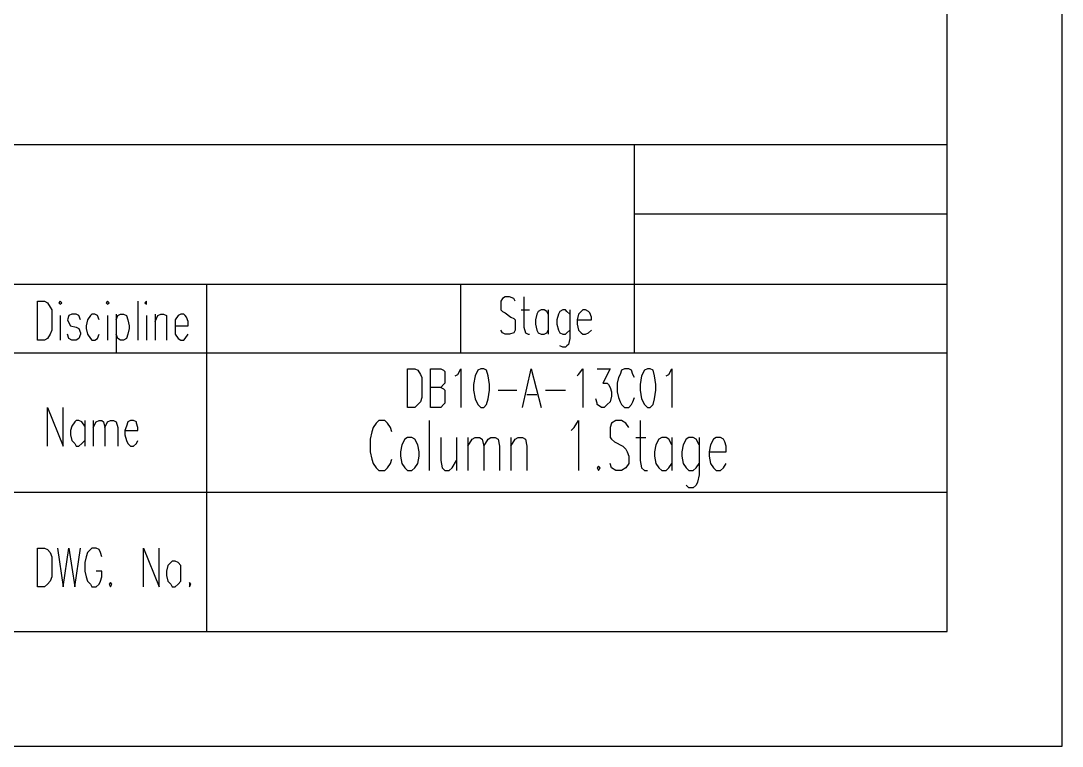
# Model space of a CAD drawing. Extents: x 0.3 to 16.2, y 0.3 to 22.9.
# Drawn here: x 13.832 to 16.25, y 0.287 to 1.971 of the extents above; entities that cross this region are included whole.
import ezdxf

# ---------------------------------------------------------------- set-up
doc = ezdxf.new("R2010")
doc.units = 0
doc.header["$MEASUREMENT"] = 0
doc.linetypes.add('AUSGEZOGEN', pattern=[0])
doc.layers.get('0').update_dxf_attribs({"linetype": 'AUSGEZOGEN'})

msp = doc.modelspace()

# ---------------------------------------------------------------- linework, layer by layer
for points in [[(0.28, 0.2867), (16.25, 0.2867), (16.25, 0.2867), (16.25, 22.8967), (16.25, 22.8967), (0.28, 22.8967), (0.28, 22.8967), (0.28, 0.2867), (0.28, 0.2867)], [(0.95, 0.5533), (15.9833, 0.5533), (15.9833, 0.5533), (15.9833, 22.63), (15.9833, 22.63), (0.95, 22.63), (0.95, 22.63), (0.95, 0.5533), (0.95, 0.5533)], [(15.9833, 0.5533), (15.9833, 2.33), (15.9833, 2.33), (15.9833, 2.0067)], [(15.9833, 2.0067), (11.1433, 2.0067), (11.1433, 2.0067), (11.1433, 0.5533), (11.1433, 0.5533), (15.9833, 0.5533), (15.9833, 0.5533), (15.9833, 2.0067), (15.9833, 2.0067)], [(15.9833, 1.6833), (11.1433, 1.6833)], [(15.2567, 1.36), (15.2567, 1.6833)], [(15.2567, 1.5233), (15.9833, 1.5233)], [(12.5933, 1.36), (15.9833, 1.36)], [(14.2633, 0.5533), (14.2633, 1.36)], [(14.8533, 1.2), (14.8533, 1.36)], [(15.2567, 1.2), (15.2567, 1.36)], [(13.87, 1.23), (13.87, 1.32), (13.87, 1.32), (13.8867, 1.32), (13.8867, 1.32), (13.8933, 1.3167), (13.8933, 1.3167), (13.9, 1.3067), (13.9, 1.3067), (13.9033, 1.3), (13.9033, 1.3), (13.9033, 1.2533), (13.9033, 1.2533), (13.9, 1.2433), (13.9, 1.2433), (13.8933, 1.2333), (13.8933, 1.2333), (13.8867, 1.23), (13.8867, 1.23), (13.87, 1.23), (13.87, 1.23)], [(13.92, 1.3167), (13.9233, 1.3133), (13.9233, 1.3133), (13.9267, 1.3167), (13.9267, 1.3167), (13.9233, 1.32), (13.9233, 1.32), (13.92, 1.3167), (13.92, 1.3167)], [(14.03, 1.3167), (14.0333, 1.3133), (14.0333, 1.3133), (14.0367, 1.3167), (14.0367, 1.3167), (14.0333, 1.32), (14.0333, 1.32), (14.03, 1.3167), (14.03, 1.3167)], [(14.1033, 1.32), (14.1033, 1.23)], [(14.12, 1.3167), (14.1233, 1.3133), (14.1233, 1.3133), (14.1233, 1.32), (14.1233, 1.32), (14.12, 1.3167), (14.12, 1.3167)], [(14.98, 1.32), (14.9767, 1.3267), (14.9767, 1.3267), (14.9667, 1.33), (14.9667, 1.33), (14.9567, 1.33), (14.9567, 1.33), (14.95, 1.3267), (14.95, 1.3267), (14.9467, 1.32), (14.9467, 1.32), (14.9467, 1.3), (14.9467, 1.3), (14.95, 1.2967), (14.95, 1.2967), (14.9567, 1.2933), (14.9567, 1.2933), (14.97, 1.2833), (14.97, 1.2833), (14.9767, 1.28), (14.9767, 1.28), (14.98, 1.2767), (14.98, 1.2767), (14.98, 1.2533), (14.98, 1.2533), (14.9767, 1.2467), (14.9767, 1.2467), (14.9667, 1.2433), (14.9667, 1.2433), (14.9567, 1.2433), (14.9567, 1.2433), (14.95, 1.2467), (14.95, 1.2467), (14.9467, 1.2533)], [(15, 1.33), (15, 1.26), (15, 1.26), (15.0033, 1.2467), (15.0033, 1.2467), (15.01, 1.2433), (15.01, 1.2433), (15.0133, 1.2433)], [(13.9233, 1.2867), (13.9233, 1.23)], [(13.97, 1.2767), (13.9667, 1.2867), (13.9667, 1.2867), (13.96, 1.29), (13.96, 1.29), (13.95, 1.29), (13.95, 1.29), (13.9433, 1.2867), (13.9433, 1.2867), (13.94, 1.2767), (13.94, 1.2767), (13.9433, 1.27), (13.9433, 1.27), (13.9467, 1.2633), (13.9467, 1.2633), (13.96, 1.26), (13.96, 1.26), (13.9667, 1.2567), (13.9667, 1.2567), (13.97, 1.2467), (13.97, 1.2467), (13.97, 1.2433), (13.97, 1.2433), (13.9667, 1.2333), (13.9667, 1.2333), (13.96, 1.23), (13.96, 1.23), (13.95, 1.23), (13.95, 1.23), (13.9433, 1.2333), (13.9433, 1.2333), (13.94, 1.2433)], [(14.0133, 1.2767), (14.01, 1.2867), (14.01, 1.2867), (14.0033, 1.29), (14.0033, 1.29), (13.9967, 1.29), (13.9967, 1.29), (13.9933, 1.2867), (13.9933, 1.2867), (13.9867, 1.2767), (13.9867, 1.2767), (13.9833, 1.2633), (13.9833, 1.2633), (13.9833, 1.2567), (13.9833, 1.2567), (13.9867, 1.2433), (13.9867, 1.2433), (13.9933, 1.2333), (13.9933, 1.2333), (13.9967, 1.23), (13.9967, 1.23), (14.0033, 1.23), (14.0033, 1.23), (14.01, 1.2333), (14.01, 1.2333), (14.0133, 1.2433)], [(14.0333, 1.2867), (14.0333, 1.23)], [(14.0533, 1.29), (14.0533, 1.2)], [(14.0533, 1.2767), (14.0567, 1.2867), (14.0567, 1.2867), (14.0633, 1.29), (14.0633, 1.29), (14.07, 1.29), (14.07, 1.29), (14.0767, 1.2867), (14.0767, 1.2867), (14.08, 1.2767), (14.08, 1.2767), (14.0833, 1.2633), (14.0833, 1.2633), (14.0833, 1.2567), (14.0833, 1.2567), (14.08, 1.2433), (14.08, 1.2433), (14.0767, 1.2333), (14.0767, 1.2333), (14.07, 1.23), (14.07, 1.23), (14.0633, 1.23), (14.0633, 1.23), (14.0567, 1.2333), (14.0567, 1.2333), (14.0533, 1.2433)], [(14.1233, 1.2867), (14.1233, 1.23)], [(14.1433, 1.29), (14.1433, 1.23)], [(14.1433, 1.2733), (14.15, 1.2867), (14.15, 1.2867), (14.1567, 1.29), (14.1567, 1.29), (14.1633, 1.29), (14.1633, 1.29), (14.17, 1.2867), (14.17, 1.2867), (14.17, 1.23)], [(14.19, 1.2633), (14.22, 1.2633), (14.22, 1.2633), (14.22, 1.2733), (14.22, 1.2733), (14.2167, 1.2833), (14.2167, 1.2833), (14.2133, 1.2867), (14.2133, 1.2867), (14.21, 1.29), (14.21, 1.29), (14.2033, 1.29), (14.2033, 1.29), (14.1967, 1.2867), (14.1967, 1.2867), (14.19, 1.2767), (14.19, 1.2767), (14.19, 1.2433), (14.19, 1.2433), (14.1967, 1.2333), (14.1967, 1.2333), (14.2033, 1.23), (14.2033, 1.23), (14.21, 1.23), (14.21, 1.23), (14.2133, 1.2333), (14.2133, 1.2333), (14.22, 1.2433)], [(14.9933, 1.3), (15.0133, 1.3)], [(15.0567, 1.29), (15.0533, 1.2967), (15.0533, 1.2967), (15.0467, 1.3), (15.0467, 1.3), (15.04, 1.3), (15.04, 1.3), (15.0333, 1.2967), (15.0333, 1.2967), (15.03, 1.29), (15.03, 1.29), (15.0267, 1.2767), (15.0267, 1.2767), (15.0267, 1.2667), (15.0267, 1.2667), (15.03, 1.2533), (15.03, 1.2533), (15.0333, 1.2467), (15.0333, 1.2467), (15.04, 1.2433), (15.04, 1.2433), (15.0467, 1.2433), (15.0467, 1.2433), (15.0533, 1.2467), (15.0533, 1.2467), (15.0567, 1.2533)], [(15.0567, 1.3), (15.0567, 1.2433)], [(15.1067, 1.29), (15.1, 1.2967), (15.1, 1.2967), (15.0967, 1.3), (15.0967, 1.3), (15.09, 1.3), (15.09, 1.3), (15.0833, 1.2967), (15.0833, 1.2967), (15.08, 1.29), (15.08, 1.29), (15.0767, 1.2767), (15.0767, 1.2767), (15.0767, 1.2667), (15.0767, 1.2667), (15.08, 1.2533), (15.08, 1.2533), (15.0833, 1.2467), (15.0833, 1.2467), (15.09, 1.2433), (15.09, 1.2433), (15.0967, 1.2433), (15.0967, 1.2433), (15.1, 1.2467), (15.1, 1.2467), (15.1067, 1.2533)], [(15.1067, 1.3), (15.1067, 1.2333), (15.1067, 1.2333), (15.1033, 1.22), (15.1033, 1.22), (15.1, 1.2167), (15.1, 1.2167), (15.0967, 1.2133), (15.0967, 1.2133), (15.09, 1.2133), (15.09, 1.2133), (15.0833, 1.2167)], [(15.1233, 1.2767), (15.1567, 1.2767), (15.1567, 1.2767), (15.1567, 1.2833), (15.1567, 1.2833), (15.1533, 1.2933), (15.1533, 1.2933), (15.15, 1.2967), (15.15, 1.2967), (15.1433, 1.3), (15.1433, 1.3), (15.1367, 1.3), (15.1367, 1.3), (15.1333, 1.2967), (15.1333, 1.2967), (15.1267, 1.29), (15.1267, 1.29), (15.1233, 1.2767), (15.1233, 1.2767), (15.1233, 1.2667), (15.1233, 1.2667), (15.1267, 1.2533), (15.1267, 1.2533), (15.1333, 1.2467), (15.1333, 1.2467), (15.1367, 1.2433), (15.1367, 1.2433), (15.1433, 1.2433), (15.1433, 1.2433), (15.15, 1.2467), (15.15, 1.2467), (15.1567, 1.2533)], [(11.1433, 1.2), (15.9833, 1.2)], [(14.73, 1.0733), (14.73, 1.1633), (14.73, 1.1633), (14.7467, 1.1633), (14.7467, 1.1633), (14.7533, 1.16), (14.7533, 1.16), (14.76, 1.15), (14.76, 1.15), (14.7633, 1.1433), (14.7633, 1.1433), (14.7633, 1.0967), (14.7633, 1.0967), (14.76, 1.0867), (14.76, 1.0867), (14.7533, 1.08), (14.7533, 1.08), (14.7467, 1.0733), (14.7467, 1.0733), (14.73, 1.0733), (14.73, 1.0733)], [(14.7833, 1.0733), (14.7833, 1.1633), (14.7833, 1.1633), (14.8067, 1.1633), (14.8067, 1.1633), (14.8133, 1.16), (14.8133, 1.16), (14.8167, 1.1567), (14.8167, 1.1567), (14.8167, 1.13), (14.8167, 1.13), (14.8133, 1.1267), (14.8133, 1.1267), (14.8067, 1.12), (14.8067, 1.12), (14.7833, 1.12)], [(14.84, 1.1467), (14.8467, 1.15), (14.8467, 1.15), (14.8533, 1.1633), (14.8533, 1.1633), (14.8533, 1.0733)], [(14.9, 1.1633), (14.8933, 1.16), (14.8933, 1.16), (14.8867, 1.1467), (14.8867, 1.1467), (14.8833, 1.1267), (14.8833, 1.1267), (14.8833, 1.1133), (14.8833, 1.1133), (14.8867, 1.0933), (14.8867, 1.0933), (14.8933, 1.08), (14.8933, 1.08), (14.9, 1.0733), (14.9, 1.0733), (14.9067, 1.0733), (14.9067, 1.0733), (14.9133, 1.08), (14.9133, 1.08), (14.9167, 1.0933), (14.9167, 1.0933), (14.92, 1.1133), (14.92, 1.1133), (14.92, 1.1267), (14.92, 1.1267), (14.9167, 1.1467), (14.9167, 1.1467), (14.9133, 1.16), (14.9133, 1.16), (14.9067, 1.1633), (14.9067, 1.1633), (14.9, 1.1633), (14.9, 1.1633)], [(14.9967, 1.0733), (15.0167, 1.1633), (15.0167, 1.1633), (15.04, 1.0733)], [(15.1233, 1.1467), (15.1267, 1.15), (15.1267, 1.15), (15.1367, 1.1633), (15.1367, 1.1633), (15.1367, 1.0733)], [(15.17, 1.1633), (15.2, 1.1633), (15.2, 1.1633), (15.1833, 1.13), (15.1833, 1.13), (15.1933, 1.13), (15.1933, 1.13), (15.1967, 1.1267), (15.1967, 1.1267), (15.2, 1.12), (15.2, 1.12), (15.2033, 1.11), (15.2033, 1.11), (15.2033, 1.1), (15.2033, 1.1), (15.2, 1.0867), (15.2, 1.0867), (15.1933, 1.08), (15.1933, 1.08), (15.1867, 1.0733), (15.1867, 1.0733), (15.18, 1.0733), (15.18, 1.0733), (15.17, 1.08), (15.17, 1.08), (15.17, 1.0833), (15.17, 1.0833), (15.1667, 1.0933)], [(15.2567, 1.1433), (15.2533, 1.15), (15.2533, 1.15), (15.25, 1.16), (15.25, 1.16), (15.2433, 1.1633), (15.2433, 1.1633), (15.2333, 1.1633), (15.2333, 1.1633), (15.2267, 1.16), (15.2267, 1.16), (15.2233, 1.15), (15.2233, 1.15), (15.22, 1.1433), (15.22, 1.1433), (15.2167, 1.13), (15.2167, 1.13), (15.2167, 1.11), (15.2167, 1.11), (15.22, 1.0967), (15.22, 1.0967), (15.2233, 1.0867), (15.2233, 1.0867), (15.2267, 1.08), (15.2267, 1.08), (15.2333, 1.0733), (15.2333, 1.0733), (15.2433, 1.0733), (15.2433, 1.0733), (15.25, 1.08), (15.25, 1.08), (15.2533, 1.0867), (15.2533, 1.0867), (15.2567, 1.0967)], [(15.2867, 1.1633), (15.28, 1.16), (15.28, 1.16), (15.2733, 1.1467), (15.2733, 1.1467), (15.27, 1.1267), (15.27, 1.1267), (15.27, 1.1133), (15.27, 1.1133), (15.2733, 1.0933), (15.2733, 1.0933), (15.28, 1.08), (15.28, 1.08), (15.2867, 1.0733), (15.2867, 1.0733), (15.2933, 1.0733), (15.2933, 1.0733), (15.3, 1.08), (15.3, 1.08), (15.3033, 1.0933), (15.3033, 1.0933), (15.3067, 1.1133), (15.3067, 1.1133), (15.3067, 1.1267), (15.3067, 1.1267), (15.3033, 1.1467), (15.3033, 1.1467), (15.3, 1.16), (15.3, 1.16), (15.2933, 1.1633), (15.2933, 1.1633), (15.2867, 1.1633), (15.2867, 1.1633)], [(15.33, 1.1467), (15.3367, 1.15), (15.3367, 1.15), (15.3433, 1.1633), (15.3433, 1.1633), (15.3433, 1.0733)], [(14.8067, 1.12), (14.8133, 1.1167), (14.8133, 1.1167), (14.8167, 1.1133), (14.8167, 1.1133), (14.8167, 1.0833), (14.8167, 1.0833), (14.8133, 1.08), (14.8133, 1.08), (14.8067, 1.0733), (14.8067, 1.0733), (14.7833, 1.0733)], [(14.94, 1.1133), (14.9833, 1.1133)], [(15.05, 1.1133), (15.0967, 1.1133)], [(15.0067, 1.1033), (15.03, 1.1033)], [(13.8933, 0.9833), (13.8933, 1.0733), (13.8933, 1.0733), (13.93, 0.9833), (13.93, 0.9833), (13.93, 1.0733)], [(13.98, 1.03), (13.9733, 1.04), (13.9733, 1.04), (13.9667, 1.0433), (13.9667, 1.0433), (13.96, 1.0433), (13.96, 1.0433), (13.9567, 1.04), (13.9567, 1.04), (13.95, 1.03), (13.95, 1.03), (13.9467, 1.02), (13.9467, 1.02), (13.9467, 1.01), (13.9467, 1.01), (13.95, 0.9967), (13.95, 0.9967), (13.9567, 0.99), (13.9567, 0.99), (13.96, 0.9833), (13.96, 0.9833), (13.9667, 0.9833), (13.9667, 0.9833), (13.9733, 0.99), (13.9733, 0.99), (13.98, 0.9967)], [(13.98, 1.0433), (13.98, 0.9833)], [(14, 1.0433), (14, 0.9833)], [(14, 1.0267), (14.0067, 1.04), (14.0067, 1.04), (14.0133, 1.0433), (14.0133, 1.0433), (14.02, 1.0433), (14.02, 1.0433), (14.0233, 1.04), (14.0233, 1.04), (14.0267, 1.0267), (14.0267, 1.0267), (14.0267, 0.9833)], [(14.0267, 1.0267), (14.0333, 1.04), (14.0333, 1.04), (14.04, 1.0433), (14.04, 1.0433), (14.0467, 1.0433), (14.0467, 1.0433), (14.0533, 1.04), (14.0533, 1.04), (14.0567, 1.0267), (14.0567, 1.0267), (14.0567, 0.9833)], [(14.0733, 1.02), (14.1033, 1.02), (14.1033, 1.02), (14.1033, 1.0267), (14.1033, 1.0267), (14.1, 1.0367), (14.1, 1.0367), (14.1, 1.04), (14.1, 1.04), (14.0933, 1.0433), (14.0933, 1.0433), (14.0867, 1.0433), (14.0867, 1.0433), (14.08, 1.04), (14.08, 1.04), (14.0767, 1.03), (14.0767, 1.03), (14.0733, 1.02), (14.0733, 1.02), (14.0733, 1.01), (14.0733, 1.01), (14.0767, 0.9967), (14.0767, 0.9967), (14.08, 0.99), (14.08, 0.99), (14.0867, 0.9833), (14.0867, 0.9833), (14.0933, 0.9833), (14.0933, 0.9833), (14.1, 0.99), (14.1, 0.99), (14.1033, 0.9967)], [(14.6933, 1.0167), (14.69, 1.0267), (14.69, 1.0267), (14.6833, 1.0367), (14.6833, 1.0367), (14.6767, 1.0433), (14.6767, 1.0433), (14.6633, 1.0433), (14.6633, 1.0433), (14.6567, 1.0367), (14.6567, 1.0367), (14.65, 1.0267), (14.65, 1.0267), (14.6467, 1.0167), (14.6467, 1.0167), (14.6433, 1), (14.6433, 1), (14.6433, 0.97), (14.6433, 0.97), (14.6467, 0.9533), (14.6467, 0.9533), (14.65, 0.9433), (14.65, 0.9433), (14.6567, 0.9333), (14.6567, 0.9333), (14.6633, 0.9267), (14.6633, 0.9267), (14.6767, 0.9267), (14.6767, 0.9267), (14.6833, 0.9333), (14.6833, 0.9333), (14.69, 0.9433), (14.69, 0.9433), (14.6933, 0.9533)], [(14.78, 1.0433), (14.78, 0.9267)], [(15.11, 1.02), (15.1167, 1.0267), (15.1167, 1.0267), (15.1267, 1.0433), (15.1267, 1.0433), (15.1267, 0.9267)], [(15.2433, 1.0267), (15.2367, 1.0367), (15.2367, 1.0367), (15.2267, 1.0433), (15.2267, 1.0433), (15.2133, 1.0433), (15.2133, 1.0433), (15.2033, 1.0367), (15.2033, 1.0367), (15.2, 1.0267), (15.2, 1.0267), (15.2, 1.0033), (15.2, 1.0033), (15.2033, 1), (15.2033, 1), (15.21, 0.9933), (15.21, 0.9933), (15.23, 0.9833), (15.23, 0.9833), (15.2367, 0.9767), (15.2367, 0.9767), (15.24, 0.97), (15.24, 0.97), (15.2433, 0.96), (15.2433, 0.96), (15.2433, 0.9433), (15.2433, 0.9433), (15.2367, 0.9333), (15.2367, 0.9333), (15.2267, 0.9267), (15.2267, 0.9267), (15.2133, 0.9267), (15.2133, 0.9267), (15.2033, 0.9333), (15.2033, 0.9333), (15.2, 0.9433)], [(15.27, 1.0433), (15.27, 0.95), (15.27, 0.95), (15.2733, 0.9333), (15.2733, 0.9333), (15.28, 0.9267), (15.28, 0.9267), (15.2867, 0.9267)], [(14.73, 1.0033), (14.7233, 1), (14.7233, 1), (14.7167, 0.9867), (14.7167, 0.9867), (14.7133, 0.97), (14.7133, 0.97), (14.7133, 0.96), (14.7133, 0.96), (14.7167, 0.9433), (14.7167, 0.9433), (14.7233, 0.9333), (14.7233, 0.9333), (14.73, 0.9267), (14.73, 0.9267), (14.74, 0.9267), (14.74, 0.9267), (14.7467, 0.9333), (14.7467, 0.9333), (14.7533, 0.9433), (14.7533, 0.9433), (14.7567, 0.96), (14.7567, 0.96), (14.7567, 0.97), (14.7567, 0.97), (14.7533, 0.9867), (14.7533, 0.9867), (14.7467, 1), (14.7467, 1), (14.74, 1.0033), (14.74, 1.0033), (14.73, 1.0033), (14.73, 1.0033)], [(14.8067, 1.0033), (14.8067, 0.95), (14.8067, 0.95), (14.81, 0.9333), (14.81, 0.9333), (14.8167, 0.9267), (14.8167, 0.9267), (14.8267, 0.9267), (14.8267, 0.9267), (14.8333, 0.9333), (14.8333, 0.9333), (14.8433, 0.95)], [(14.8433, 1.0033), (14.8433, 0.9267)], [(14.87, 1.0033), (14.87, 0.9267)], [(14.87, 0.9833), (14.88, 1), (14.88, 1), (14.8867, 1.0033), (14.8867, 1.0033), (14.8967, 1.0033), (14.8967, 1.0033), (14.9033, 1), (14.9033, 1), (14.9067, 0.9833), (14.9067, 0.9833), (14.9067, 0.9267)], [(14.9067, 0.9833), (14.9167, 1), (14.9167, 1), (14.9233, 1.0033), (14.9233, 1.0033), (14.9333, 1.0033), (14.9333, 1.0033), (14.94, 1), (14.94, 1), (14.9433, 0.9833), (14.9433, 0.9833), (14.9433, 0.9267)], [(14.97, 1.0033), (14.97, 0.9267)], [(14.97, 0.9833), (14.98, 1), (14.98, 1), (14.9867, 1.0033), (14.9867, 1.0033), (14.9967, 1.0033), (14.9967, 1.0033), (15.0033, 1), (15.0033, 1), (15.0067, 0.9833), (15.0067, 0.9833), (15.0067, 0.9267)], [(15.26, 1.0033), (15.2833, 1.0033)], [(15.3433, 0.9867), (15.3367, 1), (15.3367, 1), (15.33, 1.0033), (15.33, 1.0033), (15.32, 1.0033), (15.32, 1.0033), (15.3133, 1), (15.3133, 1), (15.3067, 0.9867), (15.3067, 0.9867), (15.3033, 0.97), (15.3033, 0.97), (15.3033, 0.96), (15.3033, 0.96), (15.3067, 0.9433), (15.3067, 0.9433), (15.3133, 0.9333), (15.3133, 0.9333), (15.32, 0.9267), (15.32, 0.9267), (15.33, 0.9267), (15.33, 0.9267), (15.3367, 0.9333), (15.3367, 0.9333), (15.3433, 0.9433)], [(15.3433, 1.0033), (15.3433, 0.9267)], [(15.4067, 0.9867), (15.4, 1), (15.4, 1), (15.3933, 1.0033), (15.3933, 1.0033), (15.3833, 1.0033), (15.3833, 1.0033), (15.3767, 1), (15.3767, 1), (15.37, 0.9867), (15.37, 0.9867), (15.3667, 0.97), (15.3667, 0.97), (15.3667, 0.96), (15.3667, 0.96), (15.37, 0.9433), (15.37, 0.9433), (15.3767, 0.9333), (15.3767, 0.9333), (15.3833, 0.9267), (15.3833, 0.9267), (15.3933, 0.9267), (15.3933, 0.9267), (15.4, 0.9333), (15.4, 0.9333), (15.4067, 0.9433)], [(15.4067, 1.0033), (15.4067, 0.9167), (15.4067, 0.9167), (15.4033, 0.9), (15.4033, 0.9), (15.4, 0.8933), (15.4, 0.8933), (15.3933, 0.8867), (15.3933, 0.8867), (15.3833, 0.8867), (15.3833, 0.8867), (15.3767, 0.8933)], [(15.43, 0.97), (15.47, 0.97), (15.47, 0.97), (15.47, 0.9833), (15.47, 0.9833), (15.4667, 0.9933), (15.4667, 0.9933), (15.4633, 1), (15.4633, 1), (15.4567, 1.0033), (15.4567, 1.0033), (15.4467, 1.0033), (15.4467, 1.0033), (15.44, 1), (15.44, 1), (15.4333, 0.9867), (15.4333, 0.9867), (15.43, 0.97), (15.43, 0.97), (15.43, 0.96), (15.43, 0.96), (15.4333, 0.9433), (15.4333, 0.9433), (15.44, 0.9333), (15.44, 0.9333), (15.4467, 0.9267), (15.4467, 0.9267), (15.4567, 0.9267), (15.4567, 0.9267), (15.4633, 0.9333), (15.4633, 0.9333), (15.47, 0.9433)], [(15.1733, 0.9367), (15.17, 0.9333), (15.17, 0.9333), (15.1733, 0.9267), (15.1733, 0.9267), (15.1767, 0.9333), (15.1767, 0.9333), (15.1733, 0.9367), (15.1733, 0.9367)], [(11.1433, 0.8767), (15.9833, 0.8767)], [(13.87, 0.6567), (13.87, 0.7467), (13.87, 0.7467), (13.8867, 0.7467), (13.8867, 0.7467), (13.8933, 0.7433), (13.8933, 0.7433), (13.9, 0.7367), (13.9, 0.7367), (13.9033, 0.7267), (13.9033, 0.7267), (13.9033, 0.68), (13.9033, 0.68), (13.9, 0.67), (13.9, 0.67), (13.8933, 0.6633), (13.8933, 0.6633), (13.8867, 0.6567), (13.8867, 0.6567), (13.87, 0.6567), (13.87, 0.6567)], [(13.9167, 0.7467), (13.93, 0.6567), (13.93, 0.6567), (13.9433, 0.7467), (13.9433, 0.7467), (13.9567, 0.6567), (13.9567, 0.6567), (13.97, 0.7467)], [(14.02, 0.7267), (14.0167, 0.7367), (14.0167, 0.7367), (14.0133, 0.7433), (14.0133, 0.7433), (14.0067, 0.7467), (14.0067, 0.7467), (13.9967, 0.7467), (13.9967, 0.7467), (13.9933, 0.7433), (13.9933, 0.7433), (13.9867, 0.7367), (13.9867, 0.7367), (13.9833, 0.7267), (13.9833, 0.7267), (13.98, 0.7133), (13.98, 0.7133), (13.98, 0.6933), (13.98, 0.6933), (13.9833, 0.68), (13.9833, 0.68), (13.9867, 0.67), (13.9867, 0.67), (13.9933, 0.6633), (13.9933, 0.6633), (13.9967, 0.6567), (13.9967, 0.6567), (14.0067, 0.6567), (14.0067, 0.6567), (14.0133, 0.6633), (14.0133, 0.6633), (14.0167, 0.67), (14.0167, 0.67), (14.02, 0.68), (14.02, 0.68), (14.02, 0.6933), (14.02, 0.6933), (14.0067, 0.6933)], [(14.1167, 0.6567), (14.1167, 0.7467), (14.1167, 0.7467), (14.1533, 0.6567), (14.1533, 0.6567), (14.1533, 0.7467)], [(14.1833, 0.7167), (14.18, 0.7133), (14.18, 0.7133), (14.1733, 0.7067), (14.1733, 0.7067), (14.17, 0.6933), (14.17, 0.6933), (14.17, 0.6833), (14.17, 0.6833), (14.1733, 0.67), (14.1733, 0.67), (14.18, 0.6633), (14.18, 0.6633), (14.1833, 0.6567), (14.1833, 0.6567), (14.19, 0.6567), (14.19, 0.6567), (14.1967, 0.6633), (14.1967, 0.6633), (14.2033, 0.67), (14.2033, 0.67), (14.2033, 0.7067), (14.2033, 0.7067), (14.1967, 0.7133), (14.1967, 0.7133), (14.19, 0.7167), (14.19, 0.7167), (14.1833, 0.7167), (14.1833, 0.7167)], [(14.04, 0.6667), (14.0367, 0.6633), (14.0367, 0.6633), (14.04, 0.6567), (14.04, 0.6567), (14.0433, 0.6633), (14.0433, 0.6633), (14.04, 0.6667), (14.04, 0.6667)], [(14.2233, 0.6667), (14.2233, 0.6567), (14.2233, 0.6567), (14.2267, 0.6633), (14.2267, 0.6633), (14.2233, 0.6667), (14.2233, 0.6667)]]:
    msp.add_lwpolyline(points)

doc.saveas('drawing.dxf')
